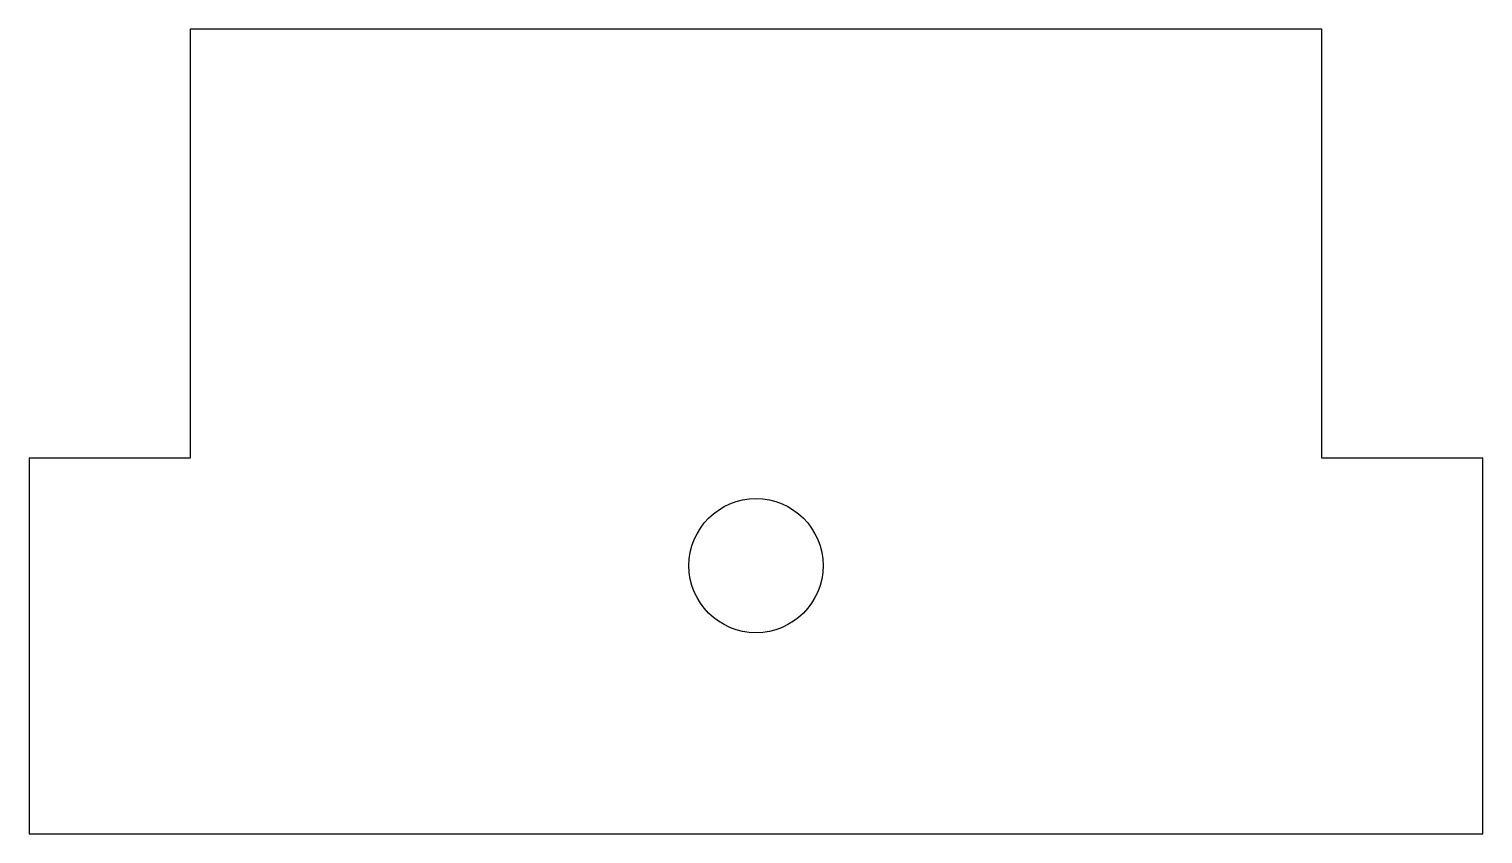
# Model space of a CAD drawing. Header units: millimetres. Extents: x 0 to 54.2, y 0 to 30.
import ezdxf

# ---------------------------------------------------------------- set-up
doc = ezdxf.new("R2010")
doc.units = ezdxf.units.MM

msp = doc.modelspace()

# ---------------------------------------------------------------- linework, layer by layer
at = {"color": 7, "linetype": 'Continuous', "lineweight": 25}
for p, q in [((48.2, 30), (6, 30)), ((6, 30), (6, 14)), ((48.2, 14), (48.2, 30)), ((6, 14), (0, 14)), ((0, 14), (0, 0)), ((54.2, 14), (48.2, 14)), ((54.2, 0), (54.2, 14)), ((0, 0), (54.2, 0))]:
    msp.add_line(p, q, dxfattribs=at)
msp.add_circle((27.1, 10), 2.5, dxfattribs=at)

doc.saveas('drawing.dxf')
